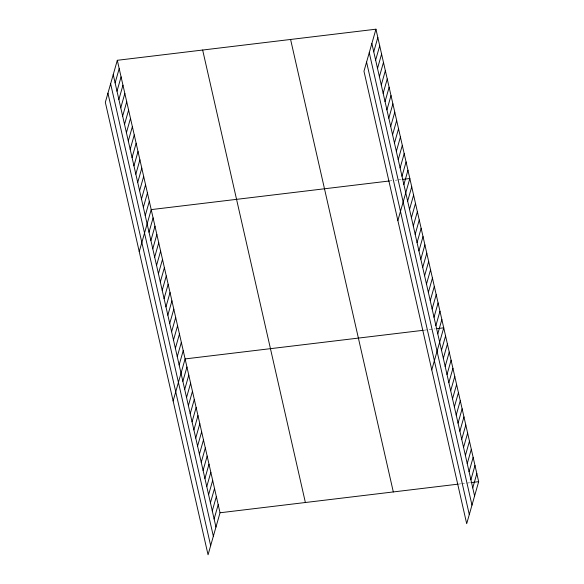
<?xml version="1.0" encoding="UTF-8"?>
<svg xmlns="http://www.w3.org/2000/svg" width="584" height="584" viewBox="0 0 584 584"><rect width="100%" height="100%" fill="white"/><g stroke="black" fill="none" stroke-linecap="round" stroke-linejoin="round"><path stroke-width="0.44" stroke-dasharray="2.92 2.19" d="M390.207 180.879L391.915 180.668M395.331 180.259L397.04 180.054M397.894 179.952L401.303 179.543M424.108 330.194L435.204 328.858M459.031 484.034L460.739 483.829M461.594 483.727L470.127 482.698"/><path stroke-width="0.88" d="M117.311 60.298L105.339 102.324L208.057 554.8L220.029 512.767L117.311 60.298L375.943 29.2L478.661 481.676L466.689 523.702L363.971 71.233L375.943 29.2M115.114 82.906L119.194 68.591M116.997 91.199L121.078 76.884M118.88 99.492L122.961 85.184M120.764 107.792L124.845 93.477M122.647 116.085L126.728 101.769M124.531 124.377L128.611 110.069M126.414 132.678L130.495 118.362M128.297 140.97L132.371 126.655M130.181 149.27L134.254 134.955M132.064 157.563L136.138 143.248M133.948 165.856L138.021 151.541M135.831 174.156L139.905 159.841M137.714 182.449L141.788 168.134M139.598 190.742L143.671 176.434M141.481 199.042L145.555 184.727M143.365 207.335L147.438 193.019M145.248 215.627L149.322 201.319M139.233 251.646L151.205 209.612L389.353 180.982M149.015 232.22L153.088 217.905M150.898 240.513L154.972 226.205M152.782 248.813L156.855 234.498M154.665 257.106L158.738 242.791M156.548 265.399L160.622 251.091M158.432 273.699L162.505 259.384M160.315 281.992L164.389 267.676M162.199 290.284L166.272 275.976M164.082 298.585L168.155 284.269M165.965 306.877L170.039 292.562M167.849 315.178L171.922 300.862M169.732 323.47L173.806 309.155M171.616 331.763L175.689 317.448M173.492 340.063L177.572 325.748M175.375 348.356L179.456 334.041M177.259 356.649L181.339 342.341M179.142 364.949L183.223 350.634M173.134 400.96L185.106 358.926L423.254 330.296M182.865 381.337L186.946 367.022M184.705 389.433L188.785 375.125M186.544 397.529L190.618 383.221M188.384 405.632L192.457 391.316M190.216 413.727L194.297 399.412M192.056 421.823L196.136 407.508M193.895 429.919L197.976 415.604M195.735 438.015L199.808 423.707M197.574 446.11L201.648 431.802M199.407 454.213L203.487 439.898M201.246 462.309L205.327 447.994M203.086 470.405L207.167 456.089M204.926 478.5L208.999 464.185M206.765 486.596L210.839 472.288M208.605 494.692L212.678 480.384M210.437 502.795L214.518 488.479M212.277 510.891L216.357 496.575M214.116 518.986L218.19 504.671M373.745 51.808L377.826 37.493M375.629 60.101L379.709 45.793M377.512 68.401L381.593 54.086M379.396 76.694L383.476 62.379M381.279 84.994L385.36 70.679M383.162 93.287L387.243 78.971M385.046 101.579L389.126 87.264M386.929 109.88L391.01 95.564M388.813 118.172L392.893 103.857M390.696 126.465L394.777 112.157M392.579 134.765L396.66 120.45M394.463 143.058L398.544 128.743M396.346 151.351L400.427 137.043M398.23 159.651L402.31 145.336M400.113 167.944L404.194 153.628M401.996 176.237L406.07 161.929M403.88 184.537L407.953 170.221M397.865 220.548L409.837 178.514L402.157 179.441M407.647 201.122L411.72 186.814M409.53 209.422L413.603 195.107M411.413 217.715L415.487 203.4M413.297 226.008L417.37 211.7M415.18 234.308L419.254 219.993M417.064 242.601L421.137 228.286M418.947 250.901L423.02 236.586M420.83 259.194L424.904 244.878M422.714 267.487L426.787 253.171M424.597 275.787L428.671 261.471M426.481 284.079L430.554 269.764M428.364 292.372L432.437 278.064M430.247 300.672L434.321 286.357M432.131 308.965L436.204 294.65M434.014 317.258L438.088 302.95M435.898 325.558L439.971 311.243M437.781 333.851L441.854 319.536M431.766 369.862L443.738 327.836L436.912 328.653M441.497 350.247L445.577 335.931M443.336 358.342L447.417 344.027M445.176 366.438L449.257 352.123M447.016 374.534L451.089 360.219M448.855 382.629L452.929 368.314M450.687 390.725L454.768 376.417M452.527 398.828L456.608 384.513M454.367 406.924L458.447 392.609M456.206 415.02L460.28 400.704M458.046 423.115L462.119 408.8M459.878 431.211L463.959 416.896M461.718 439.307L465.798 424.999M463.557 447.41L467.638 433.094M465.397 455.505L469.47 441.19M467.236 463.601L471.31 449.286M469.069 471.697L473.149 457.381M470.908 479.792L474.989 465.477M472.748 487.888L476.829 473.58M220.029 512.767L458.177 484.136M470.981 482.596L478.661 481.676M371.862 43.515L474.588 495.984M369.256 52.662L471.981 505.131M366.577 62.086L469.295 514.555M290.591 39.464L393.317 491.932M202.655 50.034L305.381 502.51M113.23 74.606L215.956 527.082M110.624 83.753L213.35 536.229M107.938 93.177L210.663 545.653"/></g></svg>
